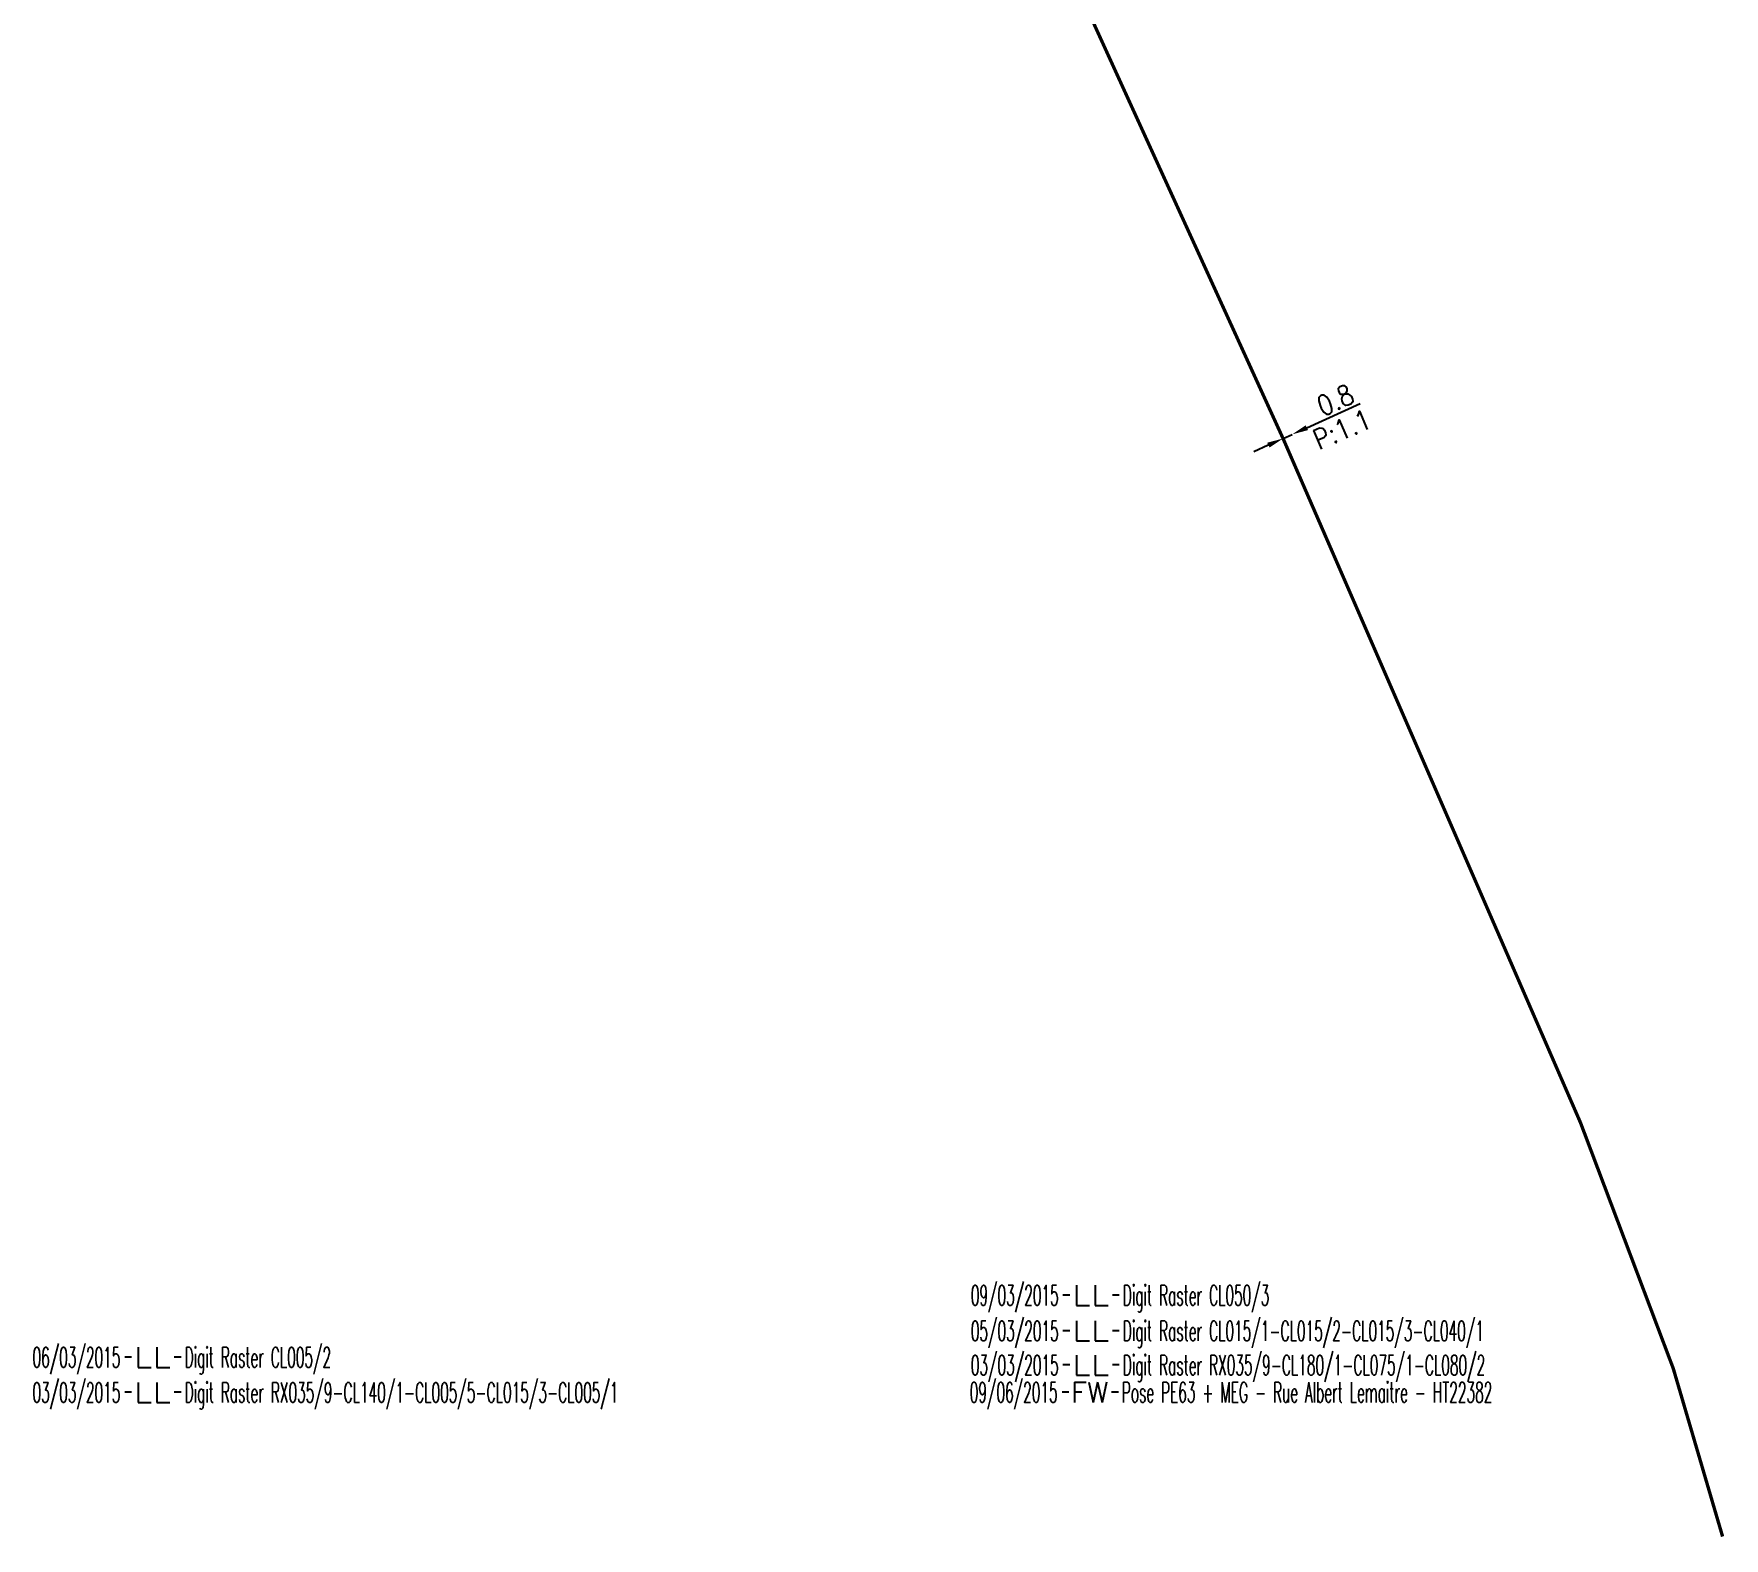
# Model space of a CAD drawing. Header units: millimetres. Extents: x 149996 to 151004, y 126998 to 128018.
# Drawn here: x 150440.7 to 150566.8, y 126999.9 to 127112.1 of the extents above; entities that cross this region are included whole.
import ezdxf
from ezdxf.enums import TextEntityAlignment as Align

# ---------------------------------------------------------------- set-up
doc = ezdxf.new("R2010")
doc.units = ezdxf.units.MM
doc.header["$PDMODE"] = 34
doc.linetypes.add('L_100_AP', pattern=[14, 10, -1.5, 1, -1.5])
doc.layers.get('0').update_dxf_attribs({"linetype": 'CONTINUOUS'})
doc.layers.get('DEFPOINTS').update_dxf_attribs({"linetype": 'CONTINUOUS'})
doc.layers.add('L_140', color=3, linetype='CONTINUOUS')
doc.layers.add('L_910', color=7, linetype='CONTINUOUS')
doc.styles.get("Standard").update_dxf_attribs({"font": 'romans.shx', "width": 0.85})
doc.dimstyles.get("Standard").update_dxf_attribs({"dimtxt": 1.5, "dimasz": 1.2, "dimexe": 0.625, "dimexo": 0.625, "dimgap": 0.25, "dimtad": 1, "dimdec": 1, "dimzin": 0, "dimdsep": 46, "dimtxsty": 'Standard', "dimcen": -0.5, "dimadec": 0, "dimazin": 0, "dimtfac": 1, "dimtdec": 1, "dimtmove": 0, "dimatfit": 3, "dimfxl": 0, "dimtolj": 1, "dimtzin": 0, "dimarcsym": 0})

# ---------------------------------------------------------------- blocks, each defined once
blk = doc.blocks.new('GIS_MODF')
at = {"color": 0, "linetype": 'Continuous', "flags": 128}
for points in [[(-2.18, -0.01), (-1.68, -0.01)], [(1.52, -0.01), (2.02, -0.01)]]:
    blk.add_lwpolyline(points, dxfattribs=at)
at = {"color": 0, "linetype": 'Continuous', "width": 0.5}
blk.add_attdef('DATE', text='', height=1.5, dxfattribs=at).set_placement((-2.5, -0.8), align=Align.RIGHT)
at = {"color": 0, "linetype": 'Continuous', "width": 1.771291}
blk.add_attdef('USER', text='', height=1.5, dxfattribs=at).set_placement((-1.51, -0.8), (1.28, -0.8), align=Align.FIT)
at = {"color": 0, "linetype": 'Continuous', "width": 0.5}
blk.add_attdef('DESC', (2.29, -0.8), '', height=1.5, dxfattribs=at)
blk = doc.blocks.new('*D1315')
at = {"layer": 'DEFPOINTS', "color": 0, "linetype": 'Continuous', "transparency": 16777216}
for p in [(150534.6, 127082.24), (150534.6, 127082.24), (150533.92, 127081.93)]:
    blk.add_point(p, dxfattribs=at)
at = {"layer": 'L_140', "color": 0, "linetype": 'Continuous', "lineweight": -2, "transparency": 16777216}
for p, q in [((150535.69, 127082.74), (150539.68, 127084.54)), ((150533.92, 127081.93), (150534.6, 127082.24)), ((150532.82, 127081.44), (150531.73, 127080.94))]:
    blk.add_line(p, q, dxfattribs=at)
at = {"layer": 'L_140', "color": 0, "linetype": 'Continuous', "transparency": 16777216}
for points in [[(150535.61, 127082.92), (150535.78, 127082.56), (150534.6, 127082.24)], [(150532.74, 127081.62), (150532.91, 127081.26), (150533.92, 127081.93)]]:
    blk.add_solid(points, dxfattribs=at)
at = {"layer": 'L_140', "color": 0, "linetype": 'Continuous', "transparency": 16777216, "insert": (150537.82, 127084.8), "char_height": 1.5, "attachment_point": 5, "rotation": 24.3408}
blk.add_mtext('\\A1;0.8', dxfattribs=at)

msp = doc.modelspace()

# ---------------------------------------------------------------- linework, layer by layer
at = {"layer": 'L_140', "linetype": 'L_100_AP', "flags": 128}
msp.add_lwpolyline([(150566.71, 127000, 0.25, 0.25, 0), (150563.03, 127012.54, 0.25, 0.25, 0), (150556.11, 127030.88, 0.25, 0.25, 0), (150533.92, 127081.93, 0.25, 0.25, 0), (150515.82, 127121.62, 0.25, 0.25, 0), (150513.73, 127126.44, 0.25, 0.25, 0), (150513.73, 127126.44, 0.25, 0.25, 0), (150513.73, 127126.44, 0.25, 0.25, 0), (150510.55, 127133.77, 0.25, 0.25, 0), (150508.22, 127139.15, 0.25, 0.25, 0), (150500.97, 127155.89, 0.25, 0.25, 0), (150500.97, 127155.89, 0.25, 0.25, 0), (150499.03, 127160.3, 0.25, 0.25, 0), (150496.66, 127161.18, 0.25, 0.25, 0), (150496.23, 127162.14, 0.25, 0.25, 0), (150496.21, 127162.67, 0.25, 0.25, 0), (150495.05, 127165.3, 0.25, 0.25, 0), (150494.77, 127165.93, 0, 0, 0)], format="xyseb", dxfattribs=at)

# ---------------------------------------------------------------- block references
at = {"layer": 'L_140', "linetype": 'Continuous'}
ref = msp.add_blockref('GIS_MODF', (150519.68, 127018.05), dxfattribs=at)
ref.add_attrib('DATE', '09/03/2015', dxfattribs={"layer": '0', "color": 0, "linetype": 'Continuous', "height": 1.5, "width": 0.5}).set_placement((150517.18, 127017.25), align=Align.RIGHT)
ref.add_attrib('USER', 'LL', dxfattribs={"layer": '0', "color": 0, "linetype": 'Continuous', "height": 1.5, "width": 1.180861}).set_placement((150518.17, 127017.25), (150520.96, 127017.25), align=Align.FIT)
ref.add_attrib('DESC', 'Digit Raster CL050/3', (150521.97, 127017.25), dxfattribs={"layer": '0', "color": 0, "linetype": 'Continuous', "height": 1.5, "width": 0.5})
ref = msp.add_blockref('GIS_MODF', (150519.68, 127015.39), dxfattribs=at)
ref.add_attrib('DATE', '05/03/2015', dxfattribs={"layer": '0', "color": 0, "linetype": 'Continuous', "height": 1.5, "width": 0.5}).set_placement((150517.18, 127014.59), align=Align.RIGHT)
ref.add_attrib('USER', 'LL', dxfattribs={"layer": '0', "color": 0, "linetype": 'Continuous', "height": 1.5, "width": 1.180861}).set_placement((150518.17, 127014.59), (150520.96, 127014.59), align=Align.FIT)
ref.add_attrib('DESC', 'Digit Raster CL015/1-CL015/2-CL015/3-CL040/1', (150521.97, 127014.59), dxfattribs={"layer": '0', "color": 0, "linetype": 'Continuous', "height": 1.5, "width": 0.5})
ref = msp.add_blockref('GIS_MODF', (150449.68, 127013.42), dxfattribs=at)
ref.add_attrib('DATE', '06/03/2015', dxfattribs={"layer": '0', "color": 0, "linetype": 'Continuous', "height": 1.5, "width": 0.5}).set_placement((150447.18, 127012.62), align=Align.RIGHT)
ref.add_attrib('USER', 'LL', dxfattribs={"layer": '0', "color": 0, "linetype": 'Continuous', "height": 1.5, "width": 1.180861}).set_placement((150448.17, 127012.62), (150450.96, 127012.62), align=Align.FIT)
ref.add_attrib('DESC', 'Digit Raster CL005/2', (150451.97, 127012.62), dxfattribs={"layer": '0', "color": 0, "linetype": 'Continuous', "height": 1.5, "width": 0.5})
ref = msp.add_blockref('GIS_MODF', (150519.68, 127012.84), dxfattribs=at)
ref.add_attrib('DATE', '03/03/2015', dxfattribs={"layer": '0', "color": 0, "linetype": 'Continuous', "height": 1.5, "width": 0.5}).set_placement((150517.18, 127012.04), align=Align.RIGHT)
ref.add_attrib('USER', 'LL', dxfattribs={"layer": '0', "color": 0, "linetype": 'Continuous', "height": 1.5, "width": 1.180861}).set_placement((150518.17, 127012.04), (150520.96, 127012.04), align=Align.FIT)
ref.add_attrib('DESC', 'Digit Raster RX035/9-CL180/1-CL075/1-CL080/2', (150521.97, 127012.04), dxfattribs={"layer": '0', "color": 0, "linetype": 'Continuous', "height": 1.5, "width": 0.5})
ref = msp.add_blockref('GIS_MODF', (150449.68, 127010.8), dxfattribs=at)
ref.add_attrib('DATE', '03/03/2015', dxfattribs={"layer": '0', "color": 0, "linetype": 'Continuous', "height": 1.5, "width": 0.5}).set_placement((150447.18, 127010), align=Align.RIGHT)
ref.add_attrib('USER', 'LL', dxfattribs={"layer": '0', "color": 0, "linetype": 'Continuous', "height": 1.5, "width": 1.180861}).set_placement((150448.17, 127010), (150450.96, 127010), align=Align.FIT)
ref.add_attrib('DESC', 'Digit Raster RX035/9-CL140/1-CL005/5-CL015/3-CL005/1', (150451.97, 127010), dxfattribs={"layer": '0', "color": 0, "linetype": 'Continuous', "height": 1.5, "width": 0.5})
at = {"layer": 'L_910', "color": 1, "linetype": 'Continuous'}
ref = msp.add_blockref('GIS_MODF', (150519.61, 127010.8), dxfattribs=at)
ref.add_attrib('DATE', '09/06/2015', dxfattribs={"layer": '0', "color": 0, "linetype": 'Continuous', "height": 1.5, "width": 0.5}).set_placement((150517.1, 127010.01), align=Align.RIGHT)
ref.add_attrib('USER', 'FW', dxfattribs={"layer": '0', "color": 0, "linetype": 'Continuous', "height": 1.5, "width": 0.97421}).set_placement((150518.1, 127010.01), (150520.88, 127010.01), align=Align.FIT)
ref.add_attrib('DESC', 'Pose PE63 + MEG - Rue Albert Lemaitre - HT22382', (150521.89, 127010.01), dxfattribs={"layer": '0', "color": 0, "linetype": 'Continuous', "height": 1.5, "width": 0.5})

# ---------------------------------------------------------------- texts
at = {"layer": 'L_140', "linetype": 'Continuous', "width": 0.85}
msp.add_text('P:1.1', height=1.5, rotation=22.9694, dxfattribs=at).set_placement((150536.58, 127081.06))

# ---------------------------------------------------------------- dimensions: what is measured, and where the dimension line sits
at = {"layer": 'L_140', "linetype": 'Continuous'}
dim = msp.add_linear_dim(base=(150534.6, 127082.24), p1=(150533.92, 127081.93), p2=(150534.6, 127082.24), angle=204.3408, dimstyle='Standard', dxfattribs=at)
dim.commit()
dim.dimension.update_dxf_attribs({"geometry": '*D1315', "text_midpoint": (150538.23, 127083.89), "dimtype": 160})

doc.saveas('drawing.dxf')
